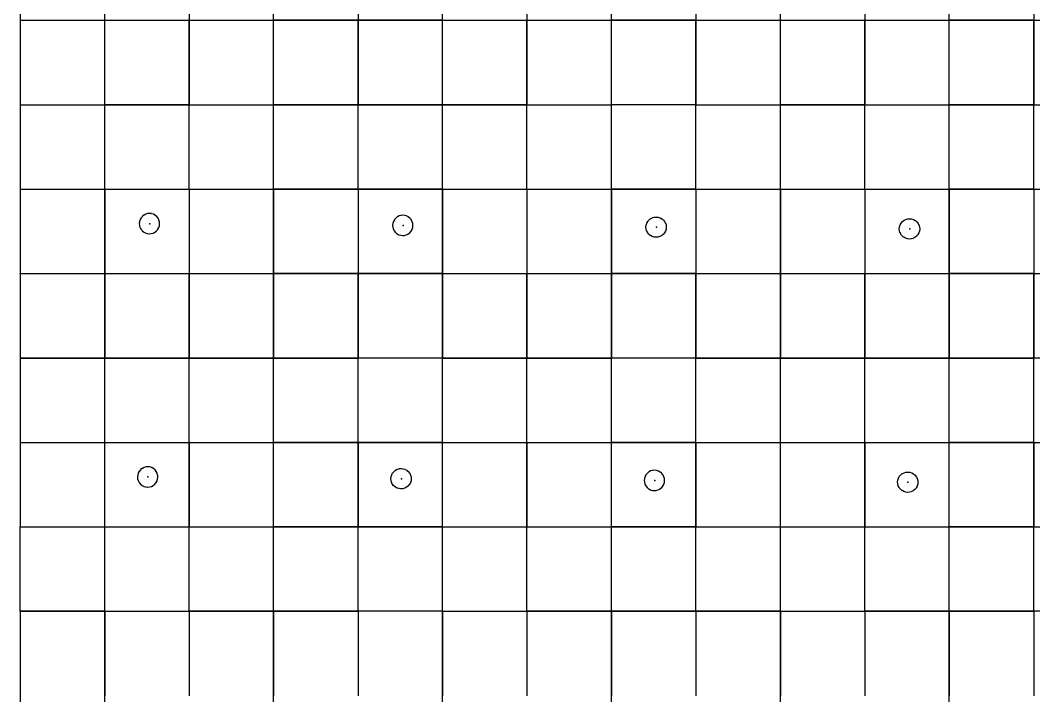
# Model space of a CAD drawing. Header units: metres. Extents: x 0 to 398, y -24 to 612.
# Drawn here: x 0 to 108, y 63 to 135 of the extents above; entities that cross this region are included whole.
import ezdxf

# ---------------------------------------------------------------- set-up
doc = ezdxf.new("R2010")
doc.units = ezdxf.units.M
doc.layers.add('LAYER_01_CUT', color=7, linetype='Continuous')
doc.layers.add('LAYER_04_GRID', color=7, linetype='Continuous')

msp = doc.modelspace()

# ---------------------------------------------------------------- linework, layer by layer
at = {"layer": 'LAYER_01_CUT'}
for points in [[(17.99, 126), (9, 126), (9, 134.99), (9, 135), (9, 143.99), (9, 144), (9, 152.99)], [(35.99, 126), (27, 126), (27, 134.99), (27, 135), (27, 143.99), (27, 144), (27, 152.99)], [(53.99, 126), (45, 126), (45, 134.99), (45, 135), (45, 143.99), (45, 144), (45, 152.99)], [(71.99, 126), (63, 126), (63, 134.99), (63, 135), (63, 143.99), (63, 144), (63, 152.99)], [(89.99, 126), (81, 126), (81, 134.99), (81, 135), (81, 143.99), (81, 144), (81, 152.99)], [(107.99, 126), (99, 126), (99, 134.99), (99, 135), (99, 143.99), (99, 144), (99, 152.99)], [(0, 143.99), (0, 135), (0, 134.99), (0, 126), (8.99, 126)], [(18, 143.99), (18, 135), (18, 135.01)], [(36, 143.99), (36, 135), (36, 135.01)], [(54, 143.99), (54, 135), (54, 135.01)], [(72, 143.99), (72, 135), (72, 135.01)], [(90, 143.99), (90, 135), (90, 135.01)], [(108, 143.99), (108, 135), (108, 135.01)], [(9, 135), (9, 135.01)], [(27, 135), (27, 135.01)], [(45, 135), (45, 135.01)], [(63, 135), (63, 135.01)], [(81, 135), (81, 135.01)], [(99, 135), (99, 135.01)], [(0, 135), (8.99, 135)], [(0, 135), (0.01, 135)], [(0.01, 135), (9, 135)], [(8.99, 135), (9, 135)], [(9.01, 135), (9, 135)], [(9, 126.01), (9, 135)], [(9, 135), (17.99, 135)], [(9.01, 135), (18, 135)], [(18, 135), (17.99, 135)], [(18, 126.01), (18, 135)], [(18, 135), (18, 134.99)], [(18, 135), (26.99, 135)], [(18, 135), (18.01, 135)], [(18, 134.99), (18, 126), (26.99, 126)], [(18.01, 135), (27, 135)], [(26.99, 135), (27, 135)], [(35.99, 135), (27, 135)], [(27.01, 135), (27, 135)], [(27, 126.01), (27, 135)], [(27.01, 135), (36, 135)], [(35.99, 135), (36, 135)], [(36, 126.01), (36, 135)], [(36, 135), (36, 134.99)], [(36, 135), (44.99, 135)], [(36, 135), (36.01, 135)], [(36, 134.99), (36, 126), (44.99, 126)], [(45, 135), (36.01, 135)], [(45, 135), (44.99, 135)], [(45, 126.01), (45, 135)], [(45, 135), (53.99, 135)], [(45, 135), (45.01, 135)], [(45.01, 135), (54, 135)], [(53.99, 135), (54, 135)], [(54.01, 135), (54, 135)], [(54, 126.01), (54, 135)], [(54, 135), (54, 134.99)], [(54, 135), (62.99, 135)], [(54, 134.99), (54, 126), (62.99, 126)], [(54.01, 135), (63, 135)], [(63, 135), (62.99, 135)], [(63, 126.01), (63, 135)], [(63, 135), (71.99, 135)], [(63, 135), (63.01, 135)], [(72, 135), (63.01, 135)], [(72, 135), (71.99, 135)], [(72, 126.01), (72, 135)], [(72, 135), (72, 134.99)], [(72, 135), (80.99, 135)], [(72, 135), (72.01, 135)], [(72, 134.99), (72, 126), (80.99, 126)], [(72.01, 135), (81, 135)], [(80.99, 135), (81, 135)], [(81.01, 135), (81, 135)], [(81, 126.01), (81, 135)], [(81, 135), (89.99, 135)], [(81.01, 135), (90, 135)], [(90, 135), (89.99, 135)], [(90, 126.01), (90, 135)], [(90, 135), (90, 134.99)], [(90, 135), (98.99, 135)], [(90, 135), (90.01, 135)], [(90, 134.99), (90, 126), (98.99, 126)], [(90.01, 135), (99, 135)], [(98.99, 135), (99, 135)], [(107.99, 135), (99, 135)], [(99.01, 135), (99, 135)], [(99, 126.01), (99, 135)], [(99.01, 135), (108, 135)], [(107.99, 135), (108, 135)], [(108, 126.01), (108, 135)], [(108, 135), (108, 134.99)], [(108, 135), (116.99, 135)], [(108, 135), (108.01, 135)], [(108, 134.99), (108, 126), (116.99, 126)], [(0, 125.99), (0, 126)], [(0, 126), (0.01, 126)], [(0, 125.99), (0, 117), (0, 116.99), (0, 108), (8.99, 108), (9, 108), (9, 116.99), (9, 117), (9, 125.99)], [(0.01, 126), (9, 126)], [(8.99, 126), (9, 126)], [(9, 126.01), (9, 126)], [(9.01, 126), (9, 126)], [(9, 125.99), (9, 126)], [(9, 117.01), (9, 126)], [(9.01, 126), (18, 126)], [(18, 126), (17.99, 126)], [(17.99, 117), (18, 117), (18, 125.99)], [(18, 126.01), (18, 126)], [(18, 125.99), (18, 126)], [(18, 117.01), (18, 126)], [(18, 126), (18.01, 126)], [(18.01, 126), (27, 126)], [(26.99, 126), (27, 126)], [(26.99, 108), (27, 108), (27, 116.99), (27, 117), (27, 125.99)], [(27, 126.01), (27, 126)], [(27.01, 126), (27, 126)], [(27, 125.99), (27, 126)], [(27, 117.01), (27, 126)], [(27.01, 126), (36, 126)], [(35.99, 126), (36, 126)], [(35.99, 117), (36, 117), (36, 125.99)], [(36, 126.01), (36, 126)], [(36, 125.99), (36, 126)], [(36, 117.01), (36, 126)], [(36, 126), (36.01, 126)], [(45, 126), (36.01, 126)], [(45, 126), (44.99, 126)], [(44.99, 108), (45, 108), (45, 116.99), (45, 117), (45, 125.99)], [(45, 126.01), (45, 126)], [(45, 125.99), (45, 126)], [(45, 117.01), (45, 126)], [(45, 126), (45.01, 126)], [(45.01, 126), (54, 126)], [(53.99, 126), (54, 126)], [(53.99, 117), (54, 117), (54, 125.99)], [(54, 126.01), (54, 126)], [(54.01, 126), (54, 126)], [(54, 125.99), (54, 126)], [(54, 117.01), (54, 126)], [(54.01, 126), (63, 126)], [(63, 126), (62.99, 126)], [(62.99, 108), (63, 108), (63, 116.99), (63, 117), (63, 125.99)], [(63, 126.01), (63, 126)], [(63, 125.99), (63, 126)], [(63, 117.01), (63, 126)], [(63, 126), (63.01, 126)], [(72, 126), (63.01, 126)], [(72, 126), (71.99, 126)], [(71.99, 117), (72, 117), (72, 125.99)], [(72, 126.01), (72, 126)], [(72, 125.99), (72, 126)], [(72, 117.01), (72, 126)], [(72, 126), (72.01, 126)], [(72.01, 126), (81, 126)], [(80.99, 126), (81, 126)], [(80.99, 108), (81, 108), (81, 116.99), (81, 117), (81, 125.99)], [(81, 126.01), (81, 126)], [(81.01, 126), (81, 126)], [(81, 125.99), (81, 126)], [(81, 117.01), (81, 126)], [(81.01, 126), (90, 126)], [(90, 126), (89.99, 126)], [(89.99, 117), (90, 117), (90, 125.99)], [(90, 126.01), (90, 126)], [(90, 125.99), (90, 126)], [(90, 117.01), (90, 126)], [(90, 126), (90.01, 126)], [(90.01, 126), (99, 126)], [(98.99, 126), (99, 126)], [(98.99, 108), (99, 108), (99, 116.99), (99, 117), (99, 125.99)], [(99, 126.01), (99, 126)], [(99.01, 126), (99, 126)], [(99, 125.99), (99, 126)], [(99, 117.01), (99, 126)], [(99.01, 126), (108, 126)], [(107.99, 126), (108, 126)], [(107.99, 117), (108, 117), (108, 125.99)], [(108, 126.01), (108, 126)], [(108, 125.99), (108, 126)], [(108, 117.01), (108, 126)], [(108, 126), (108.01, 126)], [(0, 117), (8.99, 117)], [(0, 117), (0.01, 117)], [(0.01, 117), (9, 117)], [(8.99, 117), (9, 117)], [(9, 117), (9, 117.01)], [(9.01, 117), (9, 117)], [(9, 117), (9, 108.01)], [(9, 117), (17.99, 117)], [(9.01, 117), (18, 117)], [(18, 117), (18, 117.01)], [(18, 117), (18, 116.99)], [(18, 117), (18, 108.01)], [(18, 117), (26.99, 117)], [(18, 117), (18.01, 117)], [(18, 116.99), (18, 108), (18, 108.01)], [(18.01, 117), (27, 117)], [(26.99, 117), (27, 117)], [(27, 117), (27, 117.01)], [(35.99, 117), (27, 117)], [(27.01, 117), (27, 117)], [(27, 117), (27, 108.01)], [(27.01, 117), (36, 117)], [(36, 117), (36, 117.01)], [(36, 117), (36, 116.99)], [(36, 117), (36, 108.01)], [(36, 117), (44.99, 117)], [(36, 117), (36.01, 117)], [(36, 116.99), (36, 108), (36, 108.01)], [(45, 117), (36.01, 117)], [(45, 117), (44.99, 117)], [(45, 117), (45, 117.01)], [(45, 117), (45, 108.01)], [(45, 117), (53.99, 117)], [(45, 117), (45.01, 117)], [(45.01, 117), (54, 117)], [(54, 117), (54, 117.01)], [(54.01, 117), (54, 117)], [(54, 117), (54, 116.99)], [(54, 117), (54, 108.01)], [(54, 117), (62.99, 117)], [(54, 116.99), (54, 108), (54, 108.01)], [(54.01, 117), (63, 117)], [(63, 117), (62.99, 117)], [(63, 117), (63, 117.01)], [(63, 117), (63, 108.01)], [(63, 117), (71.99, 117)], [(63, 117), (63.01, 117)], [(72, 117), (63.01, 117)], [(72, 117), (72, 117.01)], [(72, 117), (72, 116.99)], [(72, 117), (72, 108.01)], [(72, 117), (80.99, 117)], [(72, 117), (72.01, 117)], [(72, 116.99), (72, 108), (72, 108.01)], [(72.01, 117), (81, 117)], [(80.99, 117), (81, 117)], [(81, 117), (81, 117.01)], [(81.01, 117), (81, 117)], [(81, 117), (81, 108.01)], [(81, 117), (89.99, 117)], [(81.01, 117), (90, 117)], [(90, 117), (90, 117.01)], [(90, 117), (90, 116.99)], [(90, 117), (90, 108.01)], [(90, 117), (98.99, 117)], [(90, 117), (90.01, 117)], [(90, 116.99), (90, 108), (90, 108.01)], [(90.01, 117), (99, 117)], [(98.99, 117), (99, 117)], [(99, 117), (99, 117.01)], [(107.99, 117), (99, 117)], [(99.01, 117), (99, 117)], [(99, 117), (99, 108.01)], [(99.01, 117), (108, 117)], [(108, 117), (108, 117.01)], [(108, 117), (108, 116.99)], [(108, 117), (108, 108.01)], [(108, 117), (116.99, 117)], [(108, 117), (108.01, 117)], [(108, 116.99), (108, 108), (108, 108.01)], [(13.36, 112.32), (13.54, 112.26), (13.55, 112.26), (13.56, 112.26), (13.75, 112.24), (13.76, 112.24), (13.77, 112.24), (13.95, 112.26), (13.95, 112.26), (13.96, 112.26), (14.14, 112.31), (14.15, 112.31), (14.16, 112.32), (14.34, 112.41), (14.35, 112.41), (14.35, 112.41), (14.51, 112.54), (14.52, 112.55), (14.65, 112.7), (14.66, 112.71), (14.67, 112.72), (14.76, 112.9), (14.77, 112.91), (14.77, 112.91), (14.83, 113.1), (14.83, 113.11), (14.83, 113.12), (14.85, 113.31), (14.85, 113.32), (14.85, 113.32), (14.83, 113.5), (14.83, 113.51), (14.83, 113.52), (14.78, 113.7), (14.78, 113.71), (14.77, 113.72), (14.69, 113.9), (14.68, 113.9), (14.68, 113.91), (14.55, 114.07), (14.55, 114.08), (14.39, 114.21), (14.38, 114.22), (14.37, 114.22), (14.19, 114.32), (14.18, 114.32), (14.18, 114.33), (13.99, 114.38), (13.98, 114.39), (13.97, 114.39), (13.78, 114.41), (13.77, 114.41), (13.77, 114.41), (13.59, 114.39), (13.58, 114.39), (13.57, 114.39), (13.39, 114.34), (13.38, 114.34), (13.37, 114.33), (13.19, 114.24), (13.19, 114.24), (13.18, 114.23), (13.02, 114.11), (13.01, 114.1), (12.88, 113.95), (12.87, 113.94), (12.87, 113.93), (12.77, 113.75), (12.77, 113.74), (12.76, 113.74), (12.71, 113.55), (12.7, 113.54), (12.7, 113.53), (12.68, 113.34), (12.68, 113.33), (12.68, 113.32), (12.7, 113.15), (12.7, 113.14), (12.7, 113.13), (12.75, 112.95), (12.75, 112.94), (12.76, 112.93), (12.85, 112.75), (12.85, 112.75), (12.86, 112.74), (12.98, 112.58), (12.99, 112.57), (13.14, 112.44), (13.16, 112.43), (13.16, 112.43), (13.34, 112.33), (13.35, 112.33), (13.36, 112.32)], [(39.77, 113.56), (39.77, 113.56), (39.76, 113.55), (39.71, 113.36), (39.7, 113.35), (39.7, 113.34), (39.68, 113.15), (39.68, 113.15), (39.68, 113.14), (39.7, 112.96), (39.7, 112.95), (39.7, 112.94), (39.75, 112.76), (39.75, 112.75), (39.76, 112.74), (39.85, 112.57), (39.85, 112.56), (39.85, 112.55), (39.98, 112.39), (39.99, 112.39), (40.14, 112.25), (40.15, 112.24), (40.16, 112.24), (40.34, 112.14), (40.35, 112.14), (40.35, 112.14), (40.54, 112.08), (40.55, 112.08), (40.56, 112.08), (40.75, 112.06), (40.76, 112.05), (40.77, 112.06), (40.94, 112.07), (40.95, 112.07), (40.96, 112.07), (41.14, 112.12), (41.15, 112.13), (41.16, 112.13), (41.34, 112.22), (41.34, 112.22), (41.35, 112.23), (41.51, 112.35), (41.52, 112.36), (41.65, 112.51), (41.66, 112.53), (41.66, 112.54), (41.76, 112.71), (41.76, 112.72), (41.77, 112.73), (41.83, 112.92), (41.83, 112.92), (41.83, 112.93), (41.85, 113.12), (41.85, 113.13), (41.85, 113.14), (41.83, 113.32), (41.83, 113.33), (41.83, 113.33), (41.78, 113.52), (41.78, 113.53), (41.77, 113.53), (41.68, 113.71), (41.68, 113.72), (41.68, 113.72), (41.55, 113.88), (41.54, 113.89), (41.39, 114.02), (41.38, 114.03), (41.37, 114.04), (41.19, 114.13), (41.18, 114.14), (41.18, 114.14), (40.99, 114.2), (40.98, 114.2), (40.97, 114.2), (40.78, 114.22), (40.77, 114.22), (40.77, 114.22), (40.59, 114.21), (40.58, 114.21), (40.57, 114.2), (40.39, 114.15), (40.38, 114.15), (40.37, 114.15), (40.19, 114.06), (40.19, 114.05), (40.18, 114.05), (40.02, 113.92), (40.01, 113.92), (39.88, 113.76), (39.87, 113.75), (39.87, 113.74), (39.77, 113.56)], [(67.15, 112.06), (67.14, 112.07), (66.99, 112.2), (66.98, 112.21), (66.85, 112.37), (66.85, 112.37), (66.84, 112.38), (66.76, 112.56), (66.75, 112.56), (66.75, 112.57), (66.7, 112.76), (66.7, 112.76), (66.7, 112.77), (66.68, 112.95), (66.68, 112.96), (66.68, 112.97), (66.7, 113.16), (66.7, 113.17), (66.7, 113.17), (66.76, 113.36), (66.77, 113.37), (66.77, 113.38), (66.87, 113.55), (66.87, 113.56), (66.88, 113.58), (67.01, 113.73), (67.02, 113.74), (67.18, 113.86), (67.18, 113.87), (67.19, 113.87), (67.37, 113.96), (67.38, 113.96), (67.39, 113.97), (67.57, 114.02), (67.58, 114.02), (67.59, 114.02), (67.76, 114.03), (67.77, 114.04), (67.78, 114.03), (67.97, 114.01), (67.98, 114.01), (67.99, 114.01), (68.17, 113.95), (68.18, 113.95), (68.19, 113.95), (68.37, 113.85), (68.38, 113.85), (68.39, 113.84), (68.54, 113.7), (68.55, 113.7), (68.67, 113.54), (68.68, 113.53), (68.68, 113.52), (68.77, 113.35), (68.78, 113.34), (68.78, 113.33), (68.83, 113.15), (68.83, 113.14), (68.83, 113.13), (68.85, 112.95), (68.85, 112.94), (68.85, 112.94), (68.83, 112.75), (68.83, 112.74), (68.82, 112.73), (68.77, 112.54), (68.76, 112.53), (68.76, 112.53), (68.66, 112.35), (68.66, 112.34), (68.65, 112.33), (68.52, 112.17), (68.51, 112.17), (68.35, 112.04), (68.34, 112.04), (68.34, 112.03), (68.16, 111.94), (68.15, 111.94), (68.14, 111.94), (67.96, 111.89), (67.95, 111.88), (67.94, 111.88), (67.76, 111.87), (67.76, 111.87), (67.75, 111.87), (67.56, 111.89), (67.55, 111.89), (67.54, 111.89), (67.35, 111.95), (67.35, 111.95), (67.34, 111.96), (67.16, 112.05), (67.15, 112.06)], [(94.37, 113.77), (94.38, 113.78), (94.39, 113.78), (94.57, 113.83), (94.58, 113.83), (94.58, 113.83), (94.76, 113.85), (94.77, 113.85), (94.78, 113.85), (94.97, 113.83), (94.98, 113.83), (94.99, 113.83), (95.17, 113.77), (95.18, 113.76), (95.19, 113.76), (95.37, 113.66), (95.37, 113.66), (95.39, 113.65), (95.54, 113.52), (95.55, 113.51), (95.67, 113.35), (95.68, 113.34), (95.68, 113.34), (95.77, 113.16), (95.78, 113.15), (95.78, 113.14), (95.83, 112.96), (95.83, 112.95), (95.83, 112.94), (95.85, 112.77), (95.85, 112.76), (95.85, 112.75), (95.83, 112.56), (95.83, 112.55), (95.82, 112.54), (95.77, 112.35), (95.76, 112.35), (95.76, 112.34), (95.66, 112.16), (95.66, 112.15), (95.65, 112.14), (95.52, 111.99), (95.51, 111.98), (95.35, 111.86), (95.34, 111.85), (95.34, 111.85), (95.16, 111.76), (95.15, 111.75), (95.14, 111.75), (94.96, 111.7), (94.95, 111.7), (94.94, 111.7), (94.76, 111.68), (94.76, 111.68), (94.75, 111.68), (94.56, 111.7), (94.55, 111.7), (94.54, 111.71), (94.35, 111.76), (94.35, 111.77), (94.34, 111.77), (94.16, 111.87), (94.15, 111.87), (94.14, 111.88), (93.98, 112.01), (93.98, 112.02), (93.85, 112.18), (93.85, 112.19), (93.84, 112.19), (93.76, 112.37), (93.75, 112.38), (93.75, 112.39), (93.7, 112.57), (93.7, 112.58), (93.7, 112.59), (93.68, 112.77), (93.68, 112.77), (93.68, 112.78), (93.7, 112.97), (93.7, 112.98), (93.7, 112.99), (93.76, 113.18), (93.76, 113.18), (93.77, 113.19), (93.86, 113.37), (93.87, 113.38), (93.88, 113.39), (94.01, 113.54), (94.02, 113.55), (94.18, 113.68), (94.18, 113.68), (94.19, 113.68), (94.37, 113.77)], [(9, 108), (9, 108.01)], [(27, 108), (27, 108.01)], [(45, 108), (45, 108.01)], [(63, 108), (63, 108.01)], [(81, 108), (81, 108.01)], [(99, 108), (99, 108.01)], [(0, 107.99), (0, 108)], [(0, 108), (0.01, 108)], [(0, 107.99), (0, 99)], [(0.01, 108), (9, 108)], [(9.01, 108), (9, 108)], [(9, 107.99), (9, 108)], [(9, 99.01), (9, 108)], [(9, 108), (17.99, 108)], [(9, 107.99), (9, 99)], [(9.01, 108), (18, 108)], [(18, 108), (17.99, 108)], [(18, 107.99), (18, 108)], [(18, 99.01), (18, 108)], [(18, 108), (26.99, 108)], [(18, 108), (18.01, 108)], [(18, 107.99), (18, 99)], [(18.01, 108), (27, 108)], [(35.99, 108), (27, 108)], [(27.01, 108), (27, 108)], [(27, 107.99), (27, 108)], [(27, 99.01), (27, 108)], [(27, 107.99), (27, 99)], [(27.01, 108), (36, 108)], [(35.99, 108), (36, 108)], [(36, 107.99), (36, 108)], [(36, 99.01), (36, 108)], [(36, 108), (44.99, 108)], [(36, 108), (36.01, 108)], [(36, 107.99), (36, 99)], [(45, 108), (36.01, 108)], [(45, 107.99), (45, 108)], [(45, 99.01), (45, 108)], [(45, 108), (53.99, 108)], [(45, 108), (45.01, 108)], [(45, 107.99), (45, 99)], [(45.01, 108), (54, 108)], [(53.99, 108), (54, 108)], [(54.01, 108), (54, 108)], [(54, 107.99), (54, 108)], [(54, 99.01), (54, 108)], [(54, 108), (62.99, 108)], [(54, 107.99), (54, 99)], [(54.01, 108), (63, 108)], [(63, 107.99), (63, 108)], [(63, 99.01), (63, 108)], [(63, 108), (71.99, 108)], [(63, 108), (63.01, 108)], [(63, 107.99), (63, 99)], [(72, 108), (63.01, 108)], [(72, 108), (71.99, 108)], [(72, 107.99), (72, 108)], [(72, 99.01), (72, 108)], [(72, 108), (80.99, 108)], [(72, 108), (72.01, 108)], [(72, 107.99), (72, 99)], [(72.01, 108), (81, 108)], [(81.01, 108), (81, 108)], [(81, 107.99), (81, 108)], [(81, 99.01), (81, 108)], [(81, 108), (89.99, 108)], [(81, 107.99), (81, 99)], [(81.01, 108), (90, 108)], [(90, 108), (89.99, 108)], [(90, 107.99), (90, 108)], [(90, 99.01), (90, 108)], [(90, 108), (98.99, 108)], [(90, 108), (90.01, 108)], [(90, 107.99), (90, 99)], [(90.01, 108), (99, 108)], [(107.99, 108), (99, 108)], [(99.01, 108), (99, 108)], [(99, 107.99), (99, 108)], [(99, 99.01), (99, 108)], [(99, 107.99), (99, 99)], [(99.01, 108), (108, 108)], [(107.99, 108), (108, 108)], [(108, 107.99), (108, 108)], [(108, 99.01), (108, 108)], [(108, 108), (116.99, 108)], [(108, 108), (108.01, 108)], [(108, 107.99), (108, 99)], [(8.99, 99), (0, 99), (0.01, 99)], [(0, 98.99), (0, 99)], [(0, 98.99), (0, 90), (0, 89.99), (0, 81), (8.99, 81), (9, 81), (9, 89.99), (9, 90), (9, 98.99)], [(0.01, 99), (9, 99)], [(8.99, 99), (9, 99)], [(9, 99.01), (9, 99)], [(17.99, 99), (9, 99), (9.01, 99)], [(9, 98.99), (9, 99)], [(9, 90.01), (9, 99)], [(9.01, 99), (18, 99)], [(18, 99), (17.99, 99)], [(17.99, 90), (18, 90), (18, 98.99)], [(18, 99.01), (18, 99)], [(26.99, 99), (18, 99), (18.01, 99)], [(18, 98.99), (18, 99)], [(18, 90.01), (18, 99)], [(18, 89.99), (18, 81), (26.99, 81), (27, 81), (27, 89.99), (27, 90), (27, 98.99)], [(18.01, 99), (27, 99)], [(26.99, 99), (27, 99)], [(27, 99.01), (27, 99)], [(35.99, 99), (27, 99), (27.01, 99)], [(27, 98.99), (27, 99)], [(27, 90.01), (27, 99)], [(27.01, 99), (36, 99)], [(35.99, 99), (36, 99)], [(35.99, 90), (36, 90), (36, 98.99)], [(36, 99.01), (36, 99)], [(44.99, 99), (36, 99), (36.01, 99)], [(36, 98.99), (36, 99)], [(36, 90.01), (36, 99)], [(36, 89.99), (36, 81), (44.99, 81), (45, 81), (45, 89.99), (45, 90), (45, 98.99)], [(45, 99), (36.01, 99)], [(45, 99), (44.99, 99)], [(45, 99.01), (45, 99)], [(53.99, 99), (45, 99), (45.01, 99)], [(45, 98.99), (45, 99)], [(45, 90.01), (45, 99)], [(45.01, 99), (54, 99)], [(53.99, 99), (54, 99)], [(53.99, 90), (54, 90), (54, 98.99)], [(54, 99.01), (54, 99)], [(62.99, 99), (54, 99), (54.01, 99)], [(54, 98.99), (54, 99)], [(54, 90.01), (54, 99)], [(54, 89.99), (54, 81), (62.99, 81), (63, 81), (63, 89.99), (63, 90), (63, 98.99)], [(54.01, 99), (63, 99)], [(63, 99), (62.99, 99)], [(63, 99.01), (63, 99)], [(71.99, 99), (63, 99), (63.01, 99)], [(63, 98.99), (63, 99)], [(63, 90.01), (63, 99)], [(72, 99), (63.01, 99)], [(72, 99), (71.99, 99)], [(71.99, 90), (72, 90), (72, 98.99)], [(72, 99.01), (72, 99)], [(80.99, 99), (72, 99), (72.01, 99)], [(72, 98.99), (72, 99)], [(72, 90.01), (72, 99)], [(72, 89.99), (72, 81), (80.99, 81), (81, 81), (81, 89.99), (81, 90), (81, 98.99)], [(72.01, 99), (81, 99)], [(80.99, 99), (81, 99)], [(81, 99.01), (81, 99)], [(89.99, 99), (81, 99), (81.01, 99)], [(81, 98.99), (81, 99)], [(81, 90.01), (81, 99)], [(81.01, 99), (90, 99)], [(90, 99), (89.99, 99)], [(89.99, 90), (90, 90), (90, 98.99)], [(90, 99.01), (90, 99)], [(98.99, 99), (90, 99), (90.01, 99)], [(90, 98.99), (90, 99)], [(90, 90.01), (90, 99)], [(90, 89.99), (90, 81), (98.99, 81), (99, 81), (99, 89.99), (99, 90), (99, 98.99)], [(90.01, 99), (99, 99)], [(98.99, 99), (99, 99)], [(99, 99.01), (99, 99)], [(107.99, 99), (99, 99), (99.01, 99)], [(99, 98.99), (99, 99)], [(99, 90.01), (99, 99)], [(99.01, 99), (108, 99)], [(107.99, 99), (108, 99)], [(107.99, 90), (108, 90), (108, 98.99)], [(108, 99.01), (108, 99)], [(116.99, 99), (108, 99), (108.01, 99)], [(108, 98.99), (108, 99)], [(108, 90.01), (108, 99)], [(108, 89.99), (108, 81), (116.99, 81), (117, 81), (117, 89.99), (117, 90), (117, 98.99)], [(0, 90), (8.99, 90)], [(0, 90), (0.01, 90)], [(0.01, 90), (9, 90)], [(8.99, 90), (9, 90)], [(9, 90), (9, 90.01)], [(9.01, 90), (9, 90)], [(9, 81.01), (9, 90)], [(9, 90), (17.99, 90)], [(9.01, 90), (18, 90)], [(18, 90), (18, 90.01)], [(18, 81.01), (18, 90)], [(18, 90), (18, 89.99)], [(18, 90), (26.99, 90)], [(18, 90), (18.01, 90)], [(18.01, 90), (27, 90)], [(26.99, 90), (27, 90)], [(27, 90), (27, 90.01)], [(35.99, 90), (27, 90)], [(27.01, 90), (27, 90)], [(27, 81.01), (27, 90)], [(27.01, 90), (36, 90)], [(36, 90), (36, 90.01)], [(36, 81.01), (36, 90)], [(36, 90), (36, 89.99)], [(36, 90), (44.99, 90)], [(36, 90), (36.01, 90)], [(45, 90), (36.01, 90)], [(45, 90), (44.99, 90)], [(45, 90), (45, 90.01)], [(45, 81.01), (45, 90)], [(45, 90), (53.99, 90)], [(45, 90), (45.01, 90)], [(45.01, 90), (54, 90)], [(54, 90), (54, 90.01)], [(54.01, 90), (54, 90)], [(54, 81.01), (54, 90)], [(54, 90), (54, 89.99)], [(54, 90), (62.99, 90)], [(54.01, 90), (63, 90)], [(63, 90), (62.99, 90)], [(63, 90), (63, 90.01)], [(63, 81.01), (63, 90)], [(63, 90), (71.99, 90)], [(63, 90), (63.01, 90)], [(72, 90), (63.01, 90)], [(72, 90), (72, 90.01)], [(72, 81.01), (72, 90)], [(72, 90), (72, 89.99)], [(72, 90), (80.99, 90)], [(72, 90), (72.01, 90)], [(72.01, 90), (81, 90)], [(80.99, 90), (81, 90)], [(81, 90), (81, 90.01)], [(81.01, 90), (81, 90)], [(81, 81.01), (81, 90)], [(81, 90), (89.99, 90)], [(81.01, 90), (90, 90)], [(90, 90), (90, 90.01)], [(90, 81.01), (90, 90)], [(90, 90), (90, 89.99)], [(90, 90), (98.99, 90)], [(90, 90), (90.01, 90)], [(90.01, 90), (99, 90)], [(98.99, 90), (99, 90)], [(99, 90), (99, 90.01)], [(107.99, 90), (99, 90)], [(99.01, 90), (99, 90)], [(99, 81.01), (99, 90)], [(99.01, 90), (108, 90)], [(108, 90), (108, 90.01)], [(108, 81.01), (108, 90)], [(108, 90), (108, 89.99)], [(108, 90), (116.99, 90)], [(108, 90), (108.01, 90)], [(13.15, 85.33), (13.16, 85.33), (13.17, 85.32), (13.36, 85.27), (13.37, 85.26), (13.37, 85.26), (13.56, 85.24), (13.57, 85.24), (13.58, 85.24), (13.76, 85.26), (13.77, 85.26), (13.77, 85.26), (13.96, 85.31), (13.97, 85.31), (13.97, 85.32), (14.15, 85.41), (14.16, 85.41), (14.17, 85.42), (14.33, 85.54), (14.33, 85.55), (14.46, 85.7), (14.47, 85.71), (14.48, 85.72), (14.58, 85.9), (14.58, 85.91), (14.58, 85.91), (14.64, 86.1), (14.64, 86.11), (14.64, 86.12), (14.66, 86.31), (14.66, 86.32), (14.66, 86.33), (14.65, 86.5), (14.65, 86.51), (14.64, 86.52), (14.59, 86.7), (14.59, 86.71), (14.59, 86.72), (14.5, 86.9), (14.49, 86.9), (14.49, 86.91), (14.36, 87.07), (14.36, 87.08), (14.2, 87.21), (14.19, 87.22), (14.18, 87.22), (14.01, 87.32), (14, 87.32), (13.99, 87.33), (13.8, 87.39), (13.79, 87.39), (13.79, 87.39), (13.6, 87.41), (13.59, 87.41), (13.58, 87.41), (13.4, 87.39), (13.39, 87.39), (13.38, 87.39), (13.2, 87.34), (13.19, 87.34), (13.19, 87.33), (13.01, 87.24), (13, 87.24), (12.99, 87.24), (12.83, 87.11), (12.83, 87.1), (12.7, 86.95), (12.68, 86.94), (12.68, 86.93), (12.58, 86.75), (12.58, 86.74), (12.58, 86.74), (12.52, 86.55), (12.52, 86.54), (12.52, 86.53), (12.5, 86.34), (12.5, 86.33), (12.5, 86.33), (12.51, 86.15), (12.51, 86.14), (12.51, 86.13), (12.57, 85.95), (12.57, 85.94), (12.57, 85.93), (12.66, 85.75), (12.66, 85.75), (12.67, 85.74), (12.79, 85.58), (12.8, 85.57), (12.96, 85.44), (12.97, 85.43), (12.98, 85.43), (13.15, 85.33)], [(41.64, 85.92), (41.64, 85.92), (41.58, 85.73), (41.58, 85.72), (41.57, 85.71), (41.48, 85.54), (41.47, 85.53), (41.46, 85.51), (41.33, 85.36), (41.32, 85.35), (41.17, 85.23), (41.16, 85.22), (41.15, 85.22), (40.97, 85.13), (40.97, 85.13), (40.96, 85.12), (40.77, 85.07), (40.77, 85.07), (40.76, 85.07), (40.58, 85.06), (40.57, 85.06), (40.56, 85.06), (40.37, 85.08), (40.36, 85.08), (40.36, 85.08), (40.17, 85.14), (40.16, 85.14), (40.15, 85.14), (39.98, 85.24), (39.97, 85.24), (39.95, 85.26), (39.8, 85.39), (39.79, 85.39), (39.67, 85.55), (39.66, 85.56), (39.66, 85.57), (39.57, 85.74), (39.57, 85.75), (39.56, 85.76), (39.51, 85.94), (39.51, 85.95), (39.51, 85.96), (39.5, 86.14), (39.5, 86.15), (39.5, 86.15), (39.52, 86.34), (39.52, 86.35), (39.52, 86.36), (39.58, 86.55), (39.58, 86.56), (39.58, 86.57), (39.68, 86.74), (39.68, 86.75), (39.7, 86.76), (39.83, 86.92), (39.83, 86.92), (39.99, 87.05), (40, 87.05), (40.01, 87.06), (40.18, 87.15), (40.19, 87.15), (40.2, 87.15), (40.38, 87.2), (40.39, 87.21), (40.4, 87.21), (40.58, 87.22), (40.59, 87.22), (40.59, 87.22), (40.78, 87.2), (40.79, 87.2), (40.8, 87.2), (40.99, 87.14), (41, 87.14), (41.01, 87.13), (41.18, 87.04), (41.19, 87.03), (41.2, 87.02), (41.36, 86.89), (41.36, 86.88), (41.49, 86.73), (41.49, 86.72), (41.5, 86.71), (41.59, 86.53), (41.59, 86.53), (41.59, 86.52), (41.64, 86.33), (41.65, 86.33), (41.65, 86.32), (41.66, 86.14), (41.66, 86.13), (41.66, 86.12), (41.64, 85.93), (41.64, 85.92)], [(66.58, 86.38), (66.58, 86.37), (66.58, 86.36), (66.52, 86.17), (66.52, 86.17), (66.52, 86.16), (66.5, 85.97), (66.5, 85.96), (66.5, 85.95), (66.51, 85.77), (66.51, 85.77), (66.51, 85.76), (66.56, 85.57), (66.57, 85.57), (66.57, 85.56), (66.66, 85.38), (66.66, 85.37), (66.67, 85.37), (66.79, 85.21), (66.8, 85.2), (66.95, 85.07), (66.97, 85.06), (66.98, 85.05), (67.15, 84.96), (67.16, 84.95), (67.17, 84.95), (67.36, 84.89), (67.36, 84.89), (67.37, 84.89), (67.56, 84.87), (67.57, 84.87), (67.58, 84.87), (67.76, 84.88), (67.77, 84.89), (67.77, 84.89), (67.96, 84.94), (67.97, 84.94), (67.97, 84.94), (68.15, 85.03), (68.16, 85.04), (68.17, 85.04), (68.32, 85.17), (68.33, 85.17), (68.46, 85.33), (68.47, 85.34), (68.48, 85.35), (68.57, 85.53), (68.58, 85.53), (68.58, 85.54), (68.64, 85.73), (68.64, 85.74), (68.64, 85.75), (68.66, 85.94), (68.66, 85.94), (68.66, 85.95), (68.65, 86.13), (68.65, 86.14), (68.64, 86.15), (68.59, 86.33), (68.59, 86.34), (68.59, 86.35), (68.5, 86.52), (68.49, 86.53), (68.49, 86.54), (68.36, 86.7), (68.36, 86.71), (68.2, 86.84), (68.19, 86.85), (68.18, 86.85), (68, 86.95), (68, 86.95), (67.99, 86.95), (67.8, 87.01), (67.79, 87.01), (67.78, 87.02), (67.59, 87.04), (67.59, 87.04), (67.58, 87.04), (67.4, 87.02), (67.39, 87.02), (67.38, 87.02), (67.2, 86.97), (67.19, 86.96), (67.18, 86.96), (67.01, 86.87), (67, 86.87), (66.99, 86.86), (66.83, 86.74), (66.83, 86.73), (66.7, 86.58), (66.68, 86.56), (66.68, 86.56), (66.58, 86.38)], [(93.58, 86.18), (93.58, 86.18), (93.58, 86.19), (93.68, 86.37), (93.68, 86.38), (93.69, 86.39), (93.83, 86.55), (93.83, 86.55), (93.99, 86.68), (94, 86.68), (94.01, 86.69), (94.18, 86.77), (94.19, 86.78), (94.2, 86.78), (94.38, 86.83), (94.39, 86.83), (94.4, 86.83), (94.58, 86.85), (94.59, 86.85), (94.59, 86.85), (94.78, 86.83), (94.79, 86.83), (94.8, 86.83), (94.99, 86.77), (95, 86.77), (95, 86.76), (95.18, 86.67), (95.19, 86.66), (95.2, 86.65), (95.36, 86.52), (95.36, 86.51), (95.49, 86.35), (95.49, 86.35), (95.5, 86.34), (95.59, 86.16), (95.59, 86.15), (95.59, 86.14), (95.64, 85.96), (95.65, 85.95), (95.65, 85.95), (95.66, 85.77), (95.66, 85.76), (95.66, 85.75), (95.64, 85.56), (95.64, 85.55), (95.64, 85.54), (95.58, 85.36), (95.58, 85.35), (95.57, 85.34), (95.48, 85.16), (95.47, 85.16), (95.46, 85.14), (95.33, 84.99), (95.32, 84.98), (95.16, 84.86), (95.16, 84.85), (95.15, 84.85), (94.97, 84.76), (94.96, 84.75), (94.96, 84.75), (94.77, 84.7), (94.77, 84.7), (94.76, 84.7), (94.58, 84.68), (94.57, 84.68), (94.56, 84.68), (94.37, 84.7), (94.36, 84.7), (94.36, 84.71), (94.17, 84.76), (94.16, 84.77), (94.15, 84.77), (93.97, 84.87), (93.97, 84.87), (93.95, 84.88), (93.8, 85.01), (93.79, 85.02), (93.67, 85.18), (93.66, 85.19), (93.66, 85.19), (93.57, 85.37), (93.57, 85.38), (93.56, 85.39), (93.51, 85.57), (93.51, 85.58), (93.51, 85.59), (93.49, 85.77), (93.49, 85.77), (93.5, 85.78), (93.51, 85.97), (93.52, 85.98), (93.52, 85.99), (93.58, 86.18)], [(9, 81.01), (9, 81)], [(18, 81.01), (18, 81)], [(27, 81.01), (27, 81)], [(36, 81.01), (36, 81)], [(45, 81.01), (45, 81)], [(54, 81.01), (54, 81)], [(63, 81.01), (63, 81)], [(72, 81.01), (72, 81)], [(81, 81.01), (81, 81)], [(90, 81.01), (90, 81)], [(99, 81.01), (99, 81)], [(108, 81.01), (108, 81)], [(0, 80.99), (0, 81)], [(0, 81), (0.01, 81)], [(8.99, 72), (0, 72), (0, 80.99)], [(0.01, 81), (9, 81)], [(9.01, 81), (9, 81)], [(9, 80.99), (9, 81)], [(9, 72.01), (9, 81)], [(9, 81), (17.99, 81)], [(17.99, 54), (9, 54), (9, 62.99), (9, 63), (9, 71.99), (9, 72), (9, 80.99)], [(9.01, 81), (18, 81)], [(18, 81), (17.99, 81)], [(18, 80.99), (18, 81)], [(18, 72.01), (18, 81)], [(18, 81), (18.01, 81)], [(26.99, 72), (18, 72), (18, 80.99)], [(18.01, 81), (27, 81)], [(35.99, 81), (27, 81)], [(27.01, 81), (27, 81)], [(27, 80.99), (27, 81)], [(27, 72.01), (27, 81)], [(35.99, 54), (27, 54), (27, 62.99), (27, 63), (27, 71.99), (27, 72), (27, 80.99)], [(27.01, 81), (36, 81)], [(35.99, 81), (36, 81)], [(36, 80.99), (36, 81)], [(36, 72.01), (36, 81)], [(36, 81), (36.01, 81)], [(44.99, 72), (36, 72), (36, 80.99)], [(45, 81), (36.01, 81)], [(45, 80.99), (45, 81)], [(45, 72.01), (45, 81)], [(45, 81), (53.99, 81)], [(45, 81), (45.01, 81)], [(53.99, 54), (45, 54), (45, 62.99), (45, 63), (45, 71.99), (45, 72), (45, 80.99)], [(45.01, 81), (54, 81)], [(53.99, 81), (54, 81)], [(54.01, 81), (54, 81)], [(54, 80.99), (54, 81)], [(54, 72.01), (54, 81)], [(62.99, 72), (54, 72), (54, 80.99)], [(54.01, 81), (63, 81)], [(63, 80.99), (63, 81)], [(63, 72.01), (63, 81)], [(63, 81), (71.99, 81)], [(63, 81), (63.01, 81)], [(71.99, 54), (63, 54), (63, 62.99), (63, 63), (63, 71.99), (63, 72), (63, 80.99)], [(72, 81), (63.01, 81)], [(72, 81), (71.99, 81)], [(72, 80.99), (72, 81)], [(72, 72.01), (72, 81)], [(72, 81), (72.01, 81)], [(80.99, 72), (72, 72), (72, 80.99)], [(72.01, 81), (81, 81)], [(81.01, 81), (81, 81)], [(81, 80.99), (81, 81)], [(81, 72.01), (81, 81)], [(81, 81), (89.99, 81)], [(89.99, 54), (81, 54), (81, 62.99), (81, 63), (81, 71.99), (81, 72), (81, 80.99)], [(81.01, 81), (90, 81)], [(90, 81), (89.99, 81)], [(90, 80.99), (90, 81)], [(90, 72.01), (90, 81)], [(90, 81), (90.01, 81)], [(98.99, 72), (90, 72), (90, 80.99)], [(90.01, 81), (99, 81)], [(107.99, 81), (99, 81)], [(99.01, 81), (99, 81)], [(99, 80.99), (99, 81)], [(99, 72.01), (99, 81)], [(107.99, 54), (99, 54), (99, 62.99), (99, 63), (99, 71.99), (99, 72), (99, 80.99)], [(99.01, 81), (108, 81)], [(107.99, 81), (108, 81)], [(108, 80.99), (108, 81)], [(108, 72.01), (108, 81)], [(108, 81), (108.01, 81)], [(116.99, 72), (108, 72), (108, 80.99)], [(0, 72), (0, 71.99)], [(0, 72), (0.01, 72)], [(0, 71.99), (0, 63), (0, 62.99), (0, 54), (8.99, 54)], [(0.01, 72), (9, 72)], [(8.99, 72), (9, 72)], [(9, 72), (9, 72.01)], [(9.01, 72), (9, 72)], [(9, 72), (9, 63.01)], [(9, 72), (17.99, 72)], [(9.01, 72), (18, 72)], [(18, 72), (17.99, 72)], [(18, 72), (18, 72.01)], [(18, 72), (18, 71.99)], [(18, 72), (18, 63.01)], [(18, 72), (18.01, 72)], [(18, 71.99), (18, 63), (18, 63.01)], [(18.01, 72), (27, 72)], [(26.99, 72), (27, 72)], [(27, 72), (27, 72.01)], [(35.99, 72), (27, 72)], [(27.01, 72), (27, 72)], [(27, 72), (27, 63.01)], [(27.01, 72), (36, 72)], [(35.99, 72), (36, 72)], [(36, 72), (36, 72.01)], [(36, 72), (36, 71.99)], [(36, 72), (36, 63.01)], [(36, 72), (36.01, 72)], [(36, 71.99), (36, 63), (36, 63.01)], [(45, 72), (36.01, 72)], [(45, 72), (44.99, 72)], [(45, 72), (45, 72.01)], [(45, 72), (45, 63.01)], [(45, 72), (53.99, 72)], [(45, 72), (45.01, 72)], [(45.01, 72), (54, 72)], [(53.99, 72), (54, 72)], [(54, 72), (54, 72.01)], [(54.01, 72), (54, 72)], [(54, 72), (54, 71.99)], [(54, 72), (54, 63.01)], [(54, 71.99), (54, 63), (54, 63.01)], [(54.01, 72), (63, 72)], [(63, 72), (62.99, 72)], [(63, 72), (63, 72.01)], [(63, 72), (63, 63.01)], [(63, 72), (71.99, 72)], [(63, 72), (63.01, 72)], [(72, 72), (63.01, 72)], [(72, 72), (71.99, 72)], [(72, 72), (72, 72.01)], [(72, 72), (72, 71.99)], [(72, 72), (72, 63.01)], [(72, 72), (72.01, 72)], [(72, 71.99), (72, 63), (72, 63.01)], [(72.01, 72), (81, 72)], [(80.99, 72), (81, 72)], [(81, 72), (81, 72.01)], [(81.01, 72), (81, 72)], [(81, 72), (81, 63.01)], [(81, 72), (89.99, 72)], [(81.01, 72), (90, 72)], [(90, 72), (89.99, 72)], [(90, 72), (90, 72.01)], [(90, 72), (90, 71.99)], [(90, 72), (90, 63.01)], [(90, 72), (90.01, 72)], [(90, 71.99), (90, 63), (90, 63.01)], [(90.01, 72), (99, 72)], [(98.99, 72), (99, 72)], [(99, 72), (99, 72.01)], [(107.99, 72), (99, 72)], [(99.01, 72), (99, 72)], [(99, 72), (99, 63.01)], [(99.01, 72), (108, 72)], [(107.99, 72), (108, 72)], [(108, 72), (108, 72.01)], [(108, 72), (108, 71.99)], [(108, 72), (108, 63.01)], [(108, 72), (108.01, 72)], [(108, 71.99), (108, 63), (108, 63.01)], [(9, 63), (9, 63.01)], [(27, 63), (27, 63.01)], [(45, 63), (45, 63.01)], [(63, 63), (63, 63.01)], [(81, 63), (81, 63.01)], [(99, 63), (99, 63.01)]]:
    msp.add_lwpolyline(points, dxfattribs=at)
at = {"layer": 'LAYER_04_GRID'}
for p in [(13.79, 113.32), (40.79, 113.14), (67.79, 112.95), (94.79, 112.77), (13.61, 86.33), (40.61, 86.14), (67.61, 85.95), (94.6, 85.77)]:
    msp.add_point(p, dxfattribs=at)

doc.saveas('drawing.dxf')
